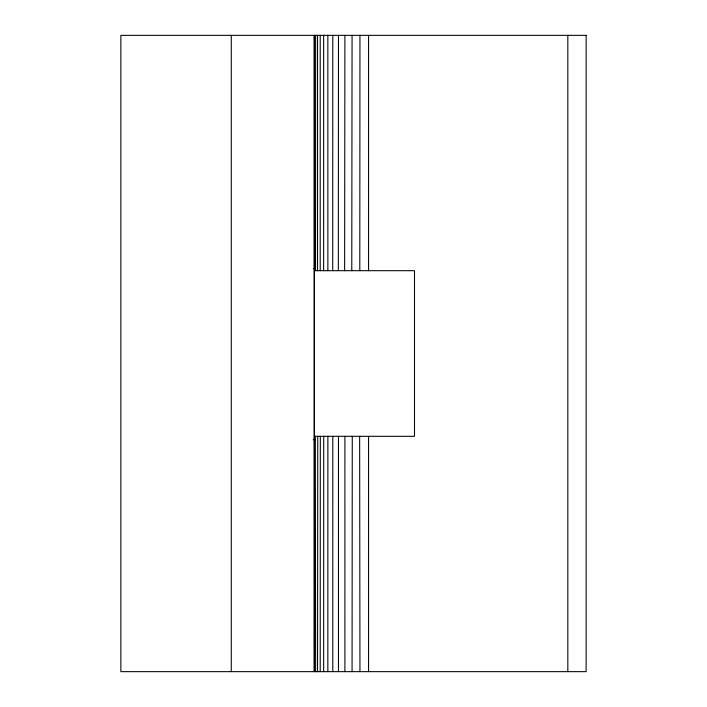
<?xml version="1.0" encoding="UTF-8"?>
<svg xmlns="http://www.w3.org/2000/svg" width="707" height="707" viewBox="0 0 707 707"><rect width="100%" height="100%" fill="white"/><g stroke="black" fill="none" stroke-linecap="round" stroke-linejoin="round"><path stroke-width="1.06" d="M314.482 671.65L314.482 35.35M315.534 270.684L315.631 35.35M317.54 270.684L317.54 35.35M317.54 671.65L317.752 436.316M320.209 270.684L320.218 35.35M320.218 671.65L320.324 436.316M323.638 270.684L323.656 35.35M323.656 671.65L323.709 436.316M327.845 671.65L327.871 436.316M332.714 270.684L332.785 35.35M332.785 671.65L332.794 436.316M338.335 270.684L338.476 35.35M338.476 671.65L338.476 436.316M344.627 270.684L344.901 35.35M344.901 671.65L344.901 436.316M352.068 671.65L352.272 436.316M359.801 270.684L359.951 35.35M351.777 270.684L352.068 35.35M313.369 268.616L315.402 268.616M314.482 270.684L414.496 270.684L414.496 436.316L314.482 436.316M313.369 439.763L315.402 439.763M359.642 436.316L359.951 671.65M315.295 436.316L315.631 671.65M567.827 35.35L567.827 671.65M368.559 35.35L368.559 270.684M368.559 436.316L368.559 671.65M327.845 35.35L327.871 270.684M314.094 35.35L314.094 671.65M231.277 35.35L231.277 671.65M586.138 35.35L120.862 35.35L120.862 671.65L586.138 671.65L586.138 35.35"/></g></svg>
